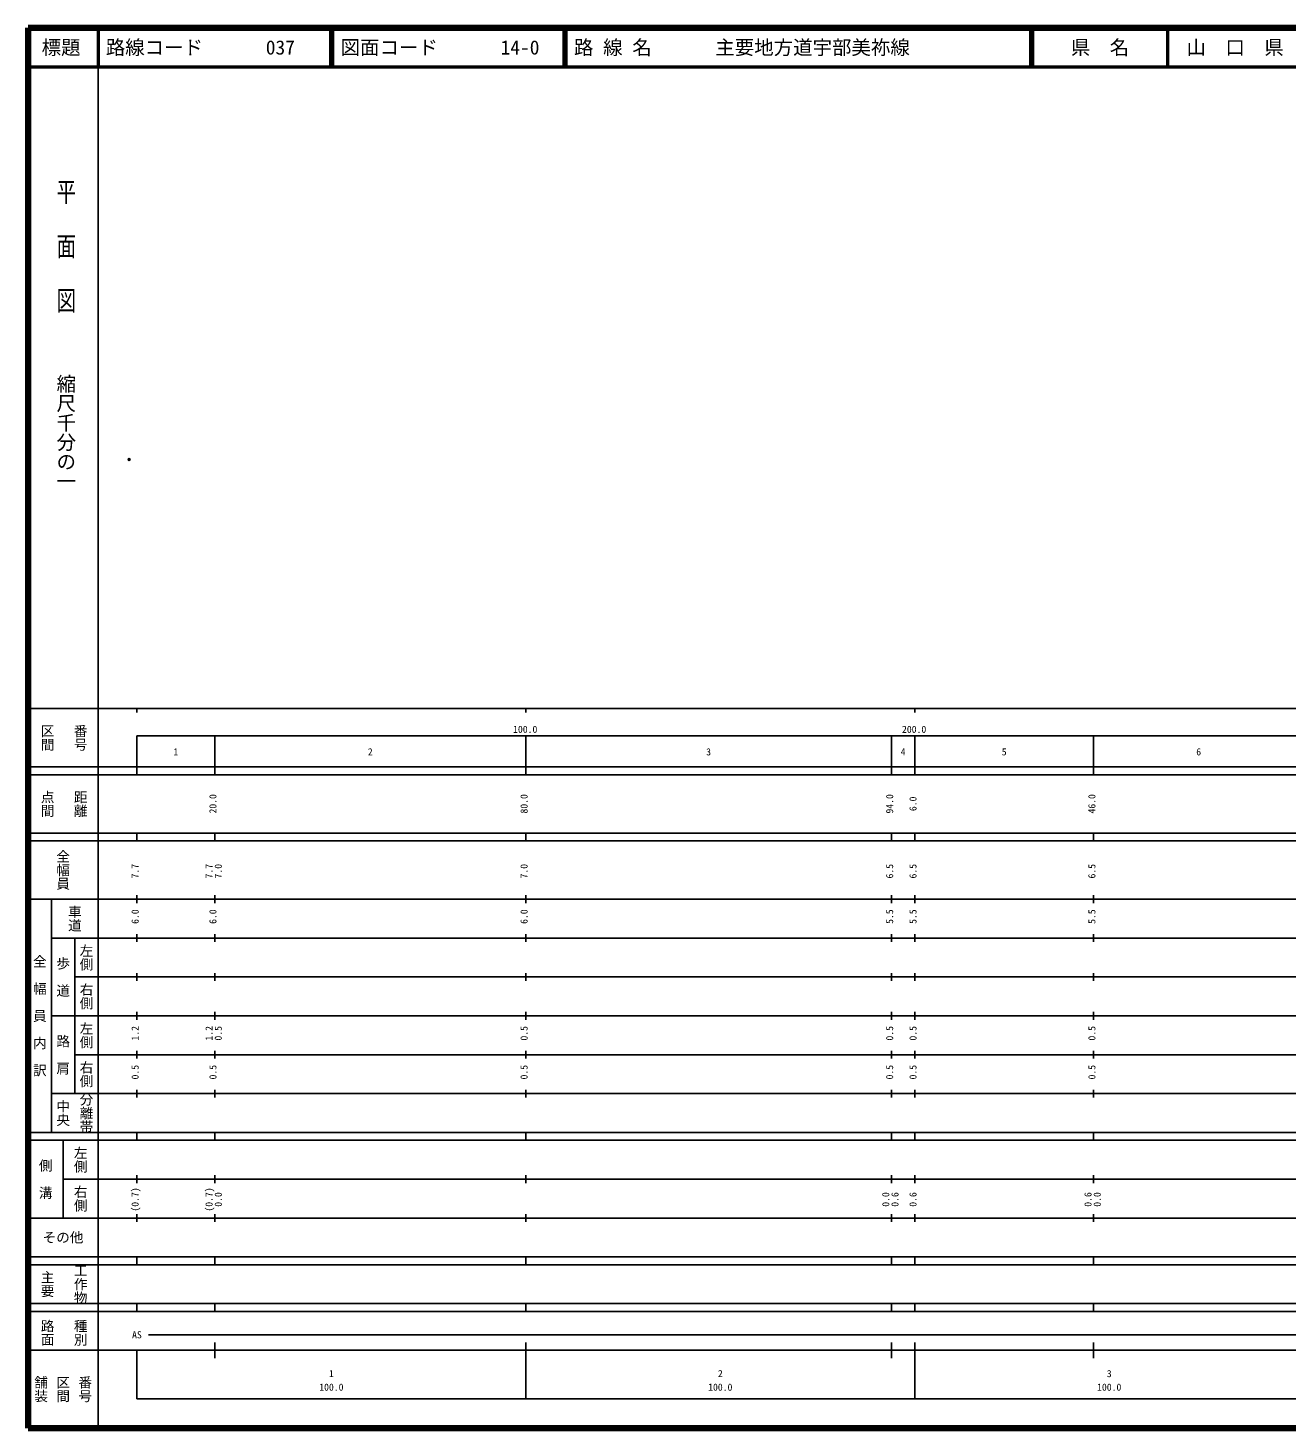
# Model space of a CAD drawing. Units: millimetres on the paper. Extents: x 40 to 680, y 20 to 380.
# Drawn here: x 40 to 363.7, y 20 to 380 of the extents above; entities that cross this region are included whole.
import ezdxf
from ezdxf.enums import TextEntityAlignment as Align

# ---------------------------------------------------------------- set-up
doc = ezdxf.new("R2010")
doc.units = ezdxf.units.MM
doc.header["$PDMODE"] = 32
doc.header["$PDSIZE"] = 0.5
doc.layers.add('M-OTRS', color=6, linetype='Continuous')
doc.layers.add('M-TTL-TXT', color=7, linetype='Continuous')
for name, color, linetype, lineweight in [('M-TTL', 2, 'Continuous', 140), ('M-TTL-BAND', 7, 'Continuous', 25), ('M-TTL-LINE', 7, 'Continuous', 50)]:
    doc.layers.add(name, color=color, linetype=linetype, lineweight=lineweight)
doc.styles.add('@ＭＳ ゴシック', font='')
doc.styles.add('ＭＳ ゴシック', font='')
doc.styles.get('@ＭＳ ゴシック').set_extended_font_data('@MS Gothic')
doc.styles.get('ＭＳ ゴシック').set_extended_font_data('MS Gothic')

msp = doc.modelspace()

# ---------------------------------------------------------------- linework, layer by layer
at = {"layer": 'M-OTRS'}
msp.add_point((65.996, 269.045), dxfattribs=at)
at = {"layer": 'M-TTL'}
for p, q in [((40, 380), (40, 20)), ((680, 380), (40, 380)), ((40, 20), (680, 20))]:
    msp.add_line(p, q, dxfattribs=at)
at = {"layer": 'M-TTL-BAND'}
for p, q in [((58, 370), (58, 20)), ((40, 205), (579, 205)), ((68, 205), (68, 204)), ((168, 205), (168, 204)), ((268, 205), (268, 204)), ((68, 198), (579, 198)), ((68, 198), (68, 188)), ((88, 188), (88, 198)), ((168, 188), (168, 198)), ((262, 188), (262, 198)), ((268, 188), (268, 198)), ((314, 188), (314, 198)), ((40, 190), (579, 190)), ((40, 188), (579, 188)), ((40, 173), (579, 173)), ((68, 171), (68, 173)), ((88, 171), (88, 173)), ((168, 171), (168, 173)), ((262, 171), (262, 173)), ((268, 171), (268, 173)), ((314, 171), (314, 173)), ((40, 171), (579, 171)), ((40, 156), (579, 156)), ((46, 96), (46, 156)), ((68, 155), (68, 157)), ((88, 155), (88, 157)), ((168, 155), (168, 157)), ((262, 155), (262, 157)), ((268, 155), (268, 157)), ((314, 155), (314, 157)), ((46, 146), (579, 146)), ((52, 146), (52, 106)), ((68, 145), (68, 147)), ((88, 145), (88, 147)), ((168, 145), (168, 147)), ((262, 145), (262, 147)), ((268, 145), (268, 147)), ((314, 145), (314, 147)), ((68, 135), (68, 137)), ((88, 135), (88, 137)), ((168, 135), (168, 137)), ((262, 135), (262, 137)), ((268, 135), (268, 137)), ((314, 135), (314, 137)), ((52, 136), (579, 136)), ((46, 126), (579, 126)), ((68, 125), (68, 127)), ((88, 125), (88, 127)), ((168, 125), (168, 127)), ((262, 125), (262, 127)), ((268, 125), (268, 127)), ((314, 125), (314, 127)), ((52, 116), (579, 116)), ((68, 115), (68, 117)), ((88, 115), (88, 117)), ((168, 115), (168, 117)), ((262, 115), (262, 117)), ((268, 115), (268, 117)), ((314, 115), (314, 117)), ((46, 106), (579, 106)), ((68, 105), (68, 107)), ((88, 105), (88, 107)), ((168, 105), (168, 107)), ((262, 105), (262, 107)), ((268, 105), (268, 107)), ((314, 105), (314, 107)), ((40, 96), (579, 96)), ((40, 94), (579, 94)), ((49, 94), (49, 74)), ((68, 94), (68, 96)), ((88, 94), (88, 96)), ((168, 94), (168, 96)), ((262, 94), (262, 96)), ((268, 94), (268, 96)), ((314, 94), (314, 96)), ((49, 84), (579, 84)), ((68, 83), (68, 85)), ((88, 83), (88, 85)), ((168, 83), (168, 85)), ((262, 83), (262, 85)), ((268, 83), (268, 85)), ((314, 83), (314, 85)), ((40, 74), (579, 74)), ((68, 73), (68, 75)), ((88, 73), (88, 75)), ((168, 73), (168, 75)), ((262, 73), (262, 75)), ((268, 73), (268, 75)), ((314, 73), (314, 75)), ((40, 64), (579, 64)), ((40, 62), (579, 62)), ((68, 62), (68, 64)), ((88, 62), (88, 64)), ((168, 62), (168, 64)), ((262, 62), (262, 64)), ((268, 62), (268, 64)), ((314, 62), (314, 64)), ((40, 52), (579, 52)), ((68, 50), (68, 52)), ((88, 50), (88, 52)), ((168, 50), (168, 52)), ((262, 50), (262, 52)), ((268, 50), (268, 52)), ((314, 50), (314, 52)), ((40, 50), (579, 50)), ((71, 44), (551, 44)), ((40, 40), (579, 40)), ((68, 40), (68, 27.5)), ((88, 38), (88, 42)), ((168, 27.5), (168, 42)), ((262, 38), (262, 42)), ((268, 27.5), (268, 42)), ((314, 38), (314, 42)), ((68, 27.5), (579, 27.5))]:
    msp.add_line(p, q, dxfattribs=at)
at = {"layer": 'M-TTL-LINE'}
for p, q in [((58, 380), (58, 370)), ((117.75, 380), (117.75, 370)), ((118.25, 380), (118.25, 370)), ((177.75, 380), (177.75, 370)), ((178.25, 380), (178.25, 370)), ((297.75, 380), (297.75, 370)), ((298.25, 380), (298.25, 370)), ((333, 380), (333, 370)), ((40, 370), (680, 370))]:
    msp.add_line(p, q, dxfattribs=at)

# ---------------------------------------------------------------- texts
at = {"layer": 'M-TTL-BAND', "style": '@ＭＳ ゴシック', "width": 1.4}
msp.add_text('平  面  図', height=3.666, rotation=270, dxfattribs=at).set_placement((49.777, 306.475), align=Align.MIDDLE_RIGHT)
at = {"layer": 'M-TTL-BAND', "style": '@ＭＳ ゴシック'}
msp.add_text('縮尺千分の一', height=3.666, rotation=270, dxfattribs=at).set_placement((49.777, 261.03), align=Align.MIDDLE_RIGHT)
for s, p in [('区間', (45, 197.5)), ('番号', (53.5, 197.5)), ('点間', (45, 180.5)), ('距離', (53.5, 180.5)), ('全幅員', (49, 163.5)), ('車道', (52, 151)), ('左側', (55, 141)), ('全\u3000幅\u3000員\u3000内\u3000訳', (43, 126)), ('歩\u3000道', (49, 136)), ('右側', (55, 131)), ('左側', (55, 121)), ('路\u3000肩', (49, 116)), ('右側', (55, 111)), ('分離帯', (55, 101)), ('中央', (49, 101)), ('左側', (53.5, 89)), ('側\u3000溝', (44.5, 84)), ('右側', (53.5, 79)), ('工作物', (53.5, 57)), ('主要', (45, 57)), ('路面', (45, 44.5)), ('種別', (53.5, 44.5)), ('舗装', (43.333, 30)), ('区間', (49, 30)), ('番号', (54.667, 30))]:
    msp.add_text(s, height=2.566, rotation=270, dxfattribs=at).set_placement(p, align=Align.MIDDLE_CENTER)
at = {"layer": 'M-TTL-BAND', "style": 'ＭＳ ゴシック'}
for s, p in [('100.0', (167.844, 198.195)), ('200.0', (267.844, 198.195)), ('1', (78, 192.405)), ('2', (128, 192.405)), ('3', (215, 192.405)), ('4', (265, 192.405)), ('5', (291, 192.405)), ('6', (341, 192.405)), ('AS', (68, 42.5)), ('1', (118, 32.523)), ('2', (218, 32.523)), ('3', (318, 32.523)), ('100.0', (118, 29.033)), ('100.0', (218, 29.033)), ('100.0', (318, 29.033))]:
    msp.add_text(s, height=1.833, dxfattribs=at).set_placement(p, align=Align.BOTTOM_CENTER)
for s, p in [('20.0', (89, 180.5)), ('80.0', (169, 180.5)), ('94.0', (263, 180.5)), ('6.0', (269, 180.5)), ('46.0', (315, 180.5)), ('7.7', (69, 163.174)), ('7.7', (88, 163.174)), ('7.0', (90.37, 163.174)), ('7.0', (169, 163.174)), ('6.5', (263, 163.174)), ('6.5', (269, 163.174)), ('6.5', (315, 163.174)), ('6.0', (69, 151.5)), ('6.0', (89, 151.5)), ('6.0', (169, 151.5)), ('5.5', (263, 151.5)), ('5.5', (269, 151.5)), ('5.5', (315, 151.5)), ('1.2', (69, 121.5)), ('1.2', (88, 121.5)), ('0.5', (90.37, 121.5)), ('0.5', (169, 121.5)), ('0.5', (263, 121.5)), ('0.5', (269, 121.5)), ('0.5', (315, 121.5)), ('0.5', (69, 111.5)), ('0.5', (89, 111.5)), ('0.5', (169, 111.5)), ('0.5', (263, 111.5)), ('0.5', (269, 111.5)), ('0.5', (315, 111.5)), ('(0.7)', (69, 78.764)), ('(0.7)', (88, 78.764)), ('0.0', (90.37, 78.764)), ('0.0', (262, 78.764)), ('0.6', (264.37, 78.764)), ('0.6', (269, 78.764)), ('0.6', (314, 78.764)), ('0.0', (316.37, 78.764))]:
    msp.add_text(s, height=1.833, rotation=90, dxfattribs=at).set_placement(p, align=Align.BOTTOM_CENTER)
msp.add_text('その他', height=2.566, dxfattribs=at).set_placement((49, 69), align=Align.MIDDLE_CENTER)
at = {"layer": 'M-TTL-TXT', "style": 'ＭＳ ゴシック'}
for s, p in [('標題', (48.5, 375)), ('県\u3000名', (315.625, 375)), ('山\u3000口\u3000県', (350.375, 375))]:
    msp.add_text(s, height=3.666, dxfattribs=at).set_placement(p, align=Align.MIDDLE_CENTER)
for s, p in [('路線コード', (60, 375)), ('037', (101.142, 375)), ('図面コード', (120.38, 375)), ('14-0', (161.521, 375)), ('路 線 名', (180.38, 375)), ('主要地方道宇部美祢線', (216.734, 375))]:
    msp.add_text(s, height=3.666, dxfattribs=at).set_placement(p, align=Align.MIDDLE_LEFT)

doc.saveas('drawing.dxf')
